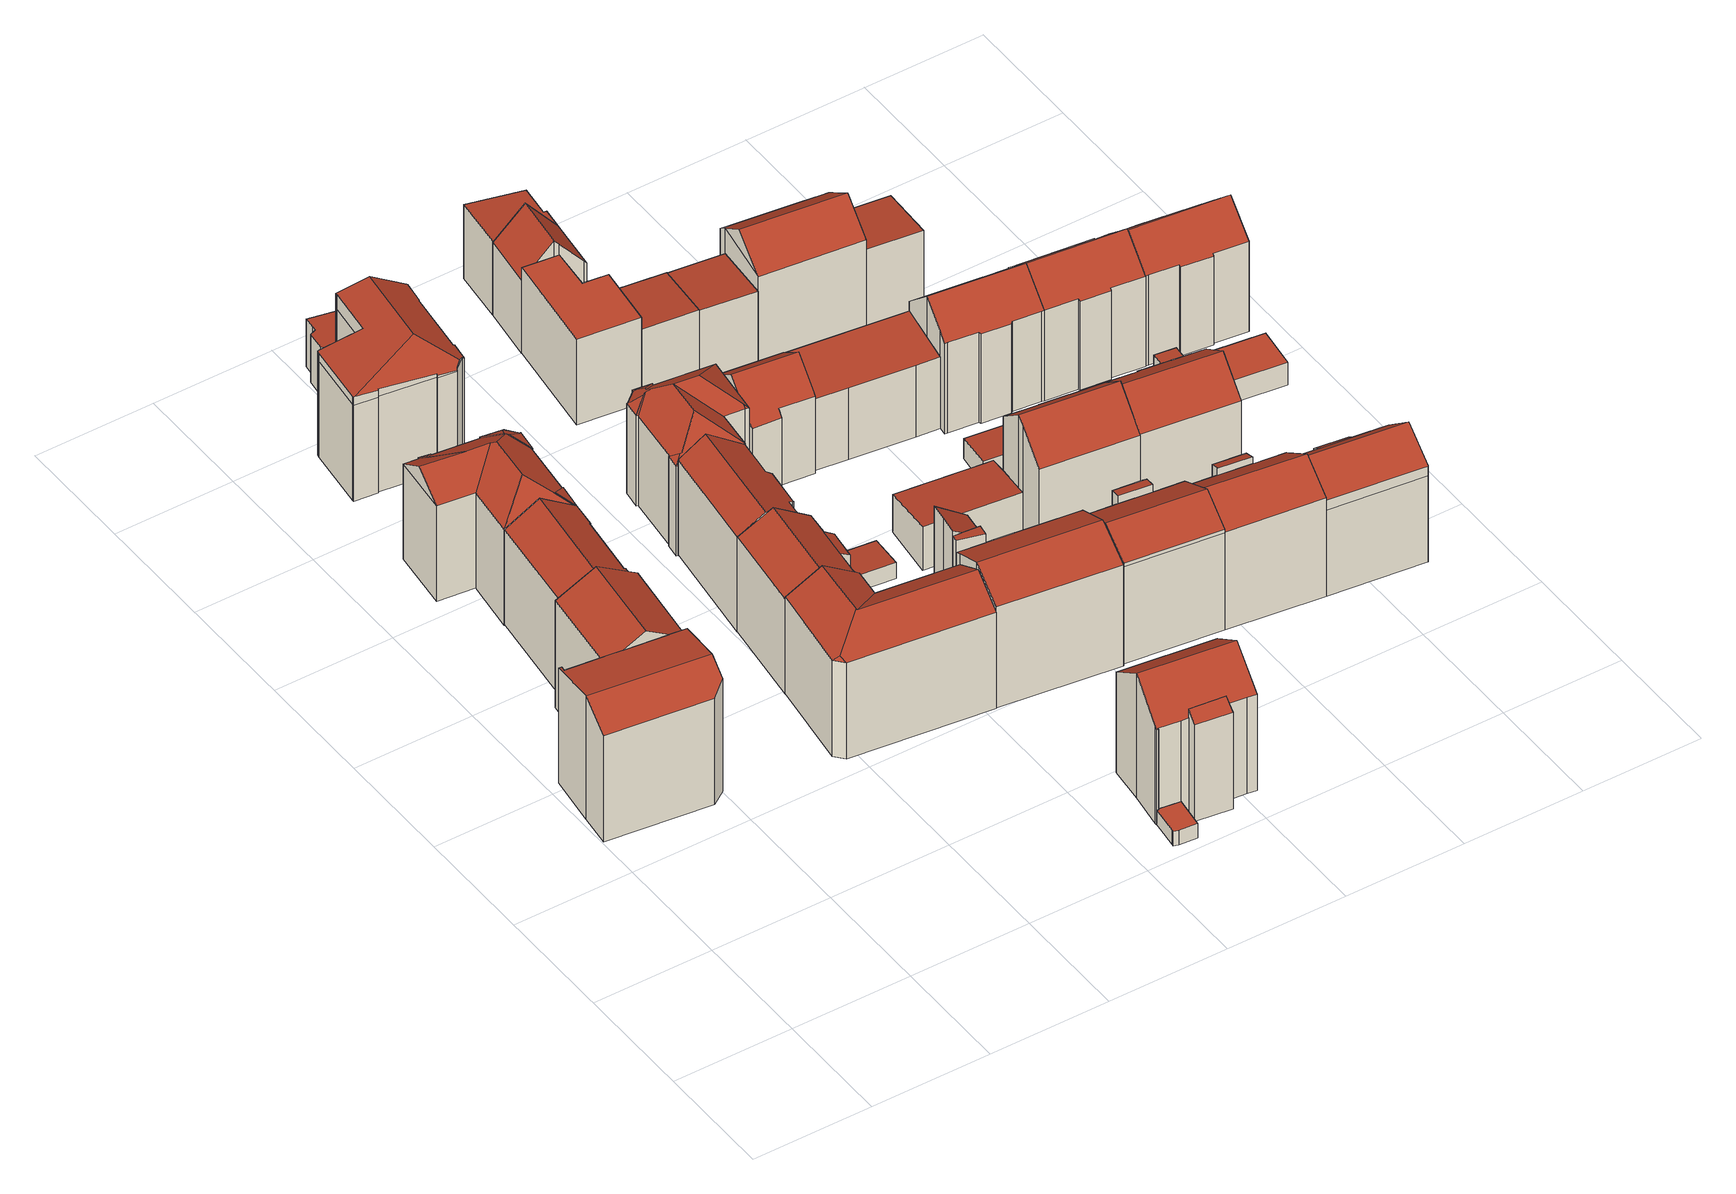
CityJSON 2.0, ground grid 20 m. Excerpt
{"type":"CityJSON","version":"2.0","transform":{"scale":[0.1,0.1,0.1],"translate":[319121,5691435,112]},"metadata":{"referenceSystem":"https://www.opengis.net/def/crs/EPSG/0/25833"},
"CityObjects":{
"building1":{"type":"Building","attributes":{"Gemeindeschluessel":14713000,"Geometrietyp2DReferenz":"3000","function":"31001_9998","roofType":"9999"},"children":["building1-1","building1-2"]},
"building1-1":{"type":"BuildingPart","attributes":{"Dachtyp_tdc":"tdcFreeFormRoof","Dachneigung":30.37,"QualitaetDacherkennung":43,"Geometrietyp2DReferenz":"3000","roofType":"5000","measuredHeight":23.69},"parents":["building1"],"geometry":[{"type":"MultiSurface","lod":"2","boundaries":[[[0,1,2,3]],[[1,4,5,2]],[[4,6,7,5]],[[8,9,10,6,4]],[[8,4,1]],[[9,8,1,0,11]],[[3,2,5,7]],[[3,7,6,0]],[[9,11,10]],[[10,11,0,6]]],"semantics":{"surfaces":[{"type":"WallSurface"},{"type":"RoofSurface"},{"type":"GroundSurface"},{"type":"ClosureSurface"}],"values":[0,0,0,1,0,1,2,3,0,3]}}]},
"building1-2":{"type":"BuildingPart","attributes":{"Dachtyp_tdc":"tdcFreeFormRoof","Dachneigung":10.03,"QualitaetDacherkennung":32,"Geometrietyp2DReferenz":"3000","roofType":"5000","measuredHeight":22.98},"parents":["building1"],"geometry":[{"type":"MultiSurface","lod":"2","boundaries":[[[12,13,0,3,14]],[[15,16,17,7,6]],[[16,18,19,17]],[[18,20,21,19]],[[20,22,23,21]],[[22,24,25,23]],[[24,26,27,25]],[[26,28,29,27]],[[28,12,14,29]],[[24,22,20,18,16]],[[16,15,10,11,13,12,28,26,24]],[[14,3,7,17,19,21,23,25,27,29]],[[15,6,10]],[[11,0,13]],[[6,7,3,0]],[[6,0,11,10]]],"semantics":{"surfaces":[{"type":"WallSurface"},{"type":"RoofSurface"},{"type":"GroundSurface"},{"type":"ClosureSurface"}],"values":[0,0,0,0,0,0,0,0,0,1,1,2,0,0,3,3]}}]},
"building2":{"type":"Building","attributes":{"Dachtyp_tdc":"tdcGableRoof","Gemeindeschluessel":14713000,"Dachneigung":33.26,"QualitaetDacherkennung":78,"Geometrietyp2DReferenz":"3000","function":"31001_9998","roofType":"3100","measuredHeight":21.27},"geometry":[{"type":"MultiSurface","lod":"2","boundaries":[[[30,31,32,33]],[[31,34,35,32]],[[34,36,37,35]],[[36,38,39,37]],[[38,40,41,39]],[[40,42,43,41]],[[42,44,45,43]],[[44,46,47,45]],[[46,48,49,47]],[[48,50,51,49]],[[50,52,53,51]],[[52,30,33,53]],[[48,46,44,42,40,38,36,34,31,30]],[[30,52,50,48]],[[33,32,35,37,39,41,43,45,47,49,51,53]]],"semantics":{"surfaces":[{"type":"WallSurface"},{"type":"RoofSurface"},{"type":"GroundSurface"}],"values":[0,0,0,0,0,0,0,0,0,0,0,0,1,1,2]}}]},
"building3":{"type":"Building","attributes":{"Dachtyp_tdc":"tdcFreeFormRoof","Gemeindeschluessel":14713000,"Dachneigung":33.63,"QualitaetDacherkennung":45,"Geometrietyp2DReferenz":"3000","function":"31001_9998","roofType":"5000","measuredHeight":21.46},"geometry":[{"type":"MultiSurface","lod":"2","boundaries":[[[54,55,56]],[[57,58,59,60,61,62,63,64,65,66,67,68,69,70,71,72,73,74,75,76]],[[55,77,58,57]],[[77,78,59,58]],[[78,79,60,59]],[[79,80,61,60]],[[80,81,62,61]],[[81,82,63,62]],[[82,83,64,63]],[[83,84,65,64]],[[84,85,66,65]],[[85,86,67,66]],[[86,87,68,67]],[[87,88,69,68]],[[88,89,70,69]],[[89,90,71,70]],[[90,34,72,71]],[[34,91,73,72]],[[91,92,74,73]],[[92,93,75,74]],[[93,56,76,75]],[[56,55,57,76]],[[94,95,96,54,56,93]],[[97,98,94,93,92]],[[99,91,34]],[[100,91,99]],[[91,100,97,92]],[[99,34,90]],[[100,99,90,89]],[[101,102,98,97,100,89,88]],[[103,101,88,87]],[[104,103,87,86]],[[104,86,85]],[[105,106,107,102,101,103,104,85,84]],[[105,84,83]],[[106,105,83,82]],[[107,106,82,81]],[[108,95,94,98,102,107,81,80]],[[109,108,80,79]],[[109,79,78]],[[96,95,108,109,78,77]],[[54,96,77,55]]],"semantics":{"surfaces":[{"type":"WallSurface"},{"type":"GroundSurface"},{"type":"RoofSurface"}],"values":[0,1,0,0,0,0,0,0,0,0,0,0,0,0,0,0,0,0,0,0,0,0,2,2,2,2,2,2,2,2,2,2,2,2,2,2,2,2,2,2,2,2]}}]},
"building4":{"type":"Building","attributes":{"Dachtyp_tdc":"tdcFreeFormRoof","Gemeindeschluessel":14713000,"Dachneigung":10.53,"QualitaetDacherkennung":34,"Geometrietyp2DReferenz":"3000","function":"31001_9998","roofType":"5000","measuredHeight":21.67},"geometry":[{"type":"MultiSurface","lod":"2","boundaries":[[[110,111,112,113]],[[111,114,115,112]],[[114,116,117,115]],[[116,118,119,117]],[[118,120,121,119]],[[120,122,123,121]],[[122,124,125,123]],[[124,126,127,125]],[[126,128,129,127]],[[128,130,131,129]],[[130,132,133,131]],[[132,134,135,133]],[[134,136,137,135]],[[136,138,139,137]],[[138,140,141,139]],[[140,142,143,141]],[[142,144,145,143]],[[144,146,147,145]],[[146,148,149,147]],[[148,150,151,149]],[[150,152,153,151]],[[152,110,113,153]],[[154,155,156,157,158,159,160,161,162]],[[146,163,164,160,159,165,111,110,166,167,148]],[[168,169,170,171,172,173,174,175,161,160,164]],[[128,175,174,130]],[[126,162,161,175,128]],[[130,174,173,132]],[[132,173,172,134]],[[134,172,171,136]],[[136,171,170,138]],[[138,170,169,140]],[[140,169,168,142]],[[142,168,164,163,144]],[[148,167,150]],[[150,167,166,152]],[[152,166,110]],[[111,165,114]],[[114,165,159,158,116]],[[144,163,146]],[[116,158,157,118]],[[118,157,156,120]],[[120,156,155,122]],[[122,155,154,124]],[[124,154,162,126]],[[113,112,115,117,119,121,123,125,127,129,131,133,135,137,139,141,143,145,147,149,151,153]]],"semantics":{"surfaces":[{"type":"WallSurface"},{"type":"RoofSurface"},{"type":"GroundSurface"}],"values":[0,0,0,0,0,0,0,0,0,0,0,0,0,0,0,0,0,0,0,0,0,0,1,1,1,0,0,0,0,0,0,0,0,0,0,0,0,0,0,0,0,0,0,0,0,2]}}]},
"building5":{"type":"Building","attributes":{"Dachtyp_tdc":"tdcFreeFormRoof","Gemeindeschluessel":14713000,"Dachneigung":32.71,"QualitaetDacherkennung":45,"Geometrietyp2DReferenz":"3000","function":"31001_9998","roofType":"5000","measuredHeight":21.62},"geometry":[{"type":"MultiSurface","lod":"2","boundaries":[[[176,177,178,179]],[[177,180,181,178]],[[180,182,183,181]],[[182,184,185,183]],[[184,186,187,185]],[[186,188,189,187]],[[188,176,179,189]],[[190,191,192,193,188,186]],[[190,186,184]],[[191,190,184,182]],[[194,192,191,182,180]],[[194,180,177]],[[193,192,194,177,176]],[[193,176,188]],[[179,178,181,183,185,187,189]]],"semantics":{"surfaces":[{"type":"WallSurface"},{"type":"RoofSurface"},{"type":"GroundSurface"}],"values":[0,0,0,0,0,0,0,1,0,1,1,0,1,1,2]}}]},
"building6":{"type":"Building","attributes":{"Gemeindeschluessel":14713000,"Geometrietyp2DReferenz":"3000","function":"31001_9998","roofType":"9999"},"children":["building6-1","building6-2"]},
"building6-1":{"type":"BuildingPart","attributes":{"Dachtyp_tdc":"tdcGableRoof","Dachneigung":33.44,"QualitaetDacherkennung":86,"Geometrietyp2DReferenz":"3000","roofType":"3100","measuredHeight":20.93},"parents":["building6"],"geometry":[{"type":"MultiSurface","lod":"2","boundaries":[[[195,196,197,198]],[[196,199,200,197]],[[199,201,202,200]],[[201,203,204,202]],[[203,205,206,204]],[[205,207,208,206]],[[207,209,210,208]],[[209,211,212,210]],[[211,213,214,212]],[[207,205,203,201]],[[201,199,196,195,215,213,211,209,207]],[[214,216,198,197,200,202,204,206,208,210,212]],[[216,214,213,215]],[[195,198,216,215]]],"semantics":{"surfaces":[{"type":"WallSurface"},{"type":"RoofSurface"},{"type":"GroundSurface"},{"type":"ClosureSurface"}],"values":[0,0,0,0,0,0,0,0,0,1,1,2,3,3]}}]},
"building6-2":{"type":"BuildingPart","attributes":{"Dachtyp_tdc":"tdcPolyFlatRoof","Dachneigung":31.3,"QualitaetDacherkennung":85,"Geometrietyp2DReferenz":"3000","roofType":"2100","measuredHeight":17.06},"parents":["building6"],"geometry":[{"type":"MultiSurface","lod":"2","boundaries":[[[217,195,198,218]],[[219,220,214,213]],[[219,217,218,220]],[[219,213,215,195,217]],[[218,198,216,214,220]],[[215,216,198,195]],[[213,214,216,215]]],"semantics":{"surfaces":[{"type":"WallSurface"},{"type":"RoofSurface"},{"type":"GroundSurface"},{"type":"ClosureSurface"}],"values":[0,0,0,1,2,3,3]}}]},
"building7":{"type":"Building","attributes":{"Dachtyp_tdc":"tdcPolyFlatRoof","Gemeindeschluessel":14713000,"Dachneigung":0,"QualitaetDacherkennung":64,"Geometrietyp2DReferenz":"3000","function":"31001_9998","roofType":"1000","measuredHeight":2.62},"geometry":[{"type":"MultiSurface","lod":"2","boundaries":[[[221,222,223,224]],[[222,225,226,223]],[[225,227,228,226]],[[227,229,230,228]],[[229,231,232,230]],[[231,233,234,232]],[[233,235,236,234]],[[235,221,224,236]],[[235,233,231,229,227,225,222,221]],[[224,223,226,228,230,232,234,236]]],"semantics":{"surfaces":[{"type":"WallSurface"},{"type":"RoofSurface"},{"type":"GroundSurface"}],"values":[0,0,0,0,0,0,0,0,1,2]}}]},
"building8":{"type":"Building","attributes":{"name":"Tante Hedwig","Dachtyp_tdc":"tdcPolyFlatRoof","Gemeindeschluessel":14713000,"Dachneigung":5.75,"QualitaetDacherkennung":55,"Geometrietyp2DReferenz":"3000","function":"31001_2090","roofType":"2100","measuredHeight":8.9},"geometry":[{"type":"MultiSurface","lod":"2","boundaries":[[[237,238,239,240]],[[238,241,242,239]],[[241,243,244,242]],[[243,245,246,244]],[[245,247,248,246]],[[247,249,250,248]],[[249,251,252,250]],[[251,253,254,252]],[[253,237,240,254]],[[253,251,249,247,245,243,241,238,237]],[[240,239,242,244,246,248,250,252,254]]],"semantics":{"surfaces":[{"type":"WallSurface"},{"type":"RoofSurface"},{"type":"GroundSurface"}],"values":[0,0,0,0,0,0,0,0,0,1,2]}}]},
"building9":{"type":"Building","attributes":{"Dachtyp_tdc":"tdcFreeFormRoof","Gemeindeschluessel":14713000,"Dachneigung":35.38,"QualitaetDacherkennung":85,"Geometrietyp2DReferenz":"3000","function":"31001_9998","roofType":"5000","measuredHeight":20.7},"geometry":[{"type":"MultiSurface","lod":"2","boundaries":[[[255,256,257,258]],[[256,259,260,257]],[[259,261,262,260]],[[261,263,264,262]],[[263,265,266,264]],[[265,267,268,266]],[[267,269,270,268]],[[269,271,272,270]],[[271,273,274,272]],[[273,275,276,274]],[[275,277,278,276]],[[277,255,258,278]],[[269,267,265,263,261,259,256,255,277,275,279,280]],[[280,279,273,271]],[[271,269,280]],[[275,273,279]],[[258,257,260,262,264,266,268,270,272,274,276,278]]],"semantics":{"surfaces":[{"type":"WallSurface"},{"type":"RoofSurface"},{"type":"GroundSurface"}],"values":[0,0,0,0,0,0,0,0,0,0,0,0,1,1,0,0,2]}}]},
"building10":{"type":"Building","attributes":{"Gemeindeschluessel":14713000,"Geometrietyp2DReferenz":"3000","function":"31001_9998","roofType":"9999"},"children":["building10-1","building10-2"]},
"building10-1":{"type":"BuildingPart","attributes":{"Dachtyp_tdc":"tdcGableRoof","Dachneigung":40.52,"QualitaetDacherkennung":76,"Geometrietyp2DReferenz":"3000","roofType":"3100","measuredHeight":23.18},"parents":["building10"],"geometry":[{"type":"MultiSurface","lod":"2","boundaries":[[[281,282,283,284]],[[282,285,286,283]],[[285,287,288,286]],[[287,289,290,288]],[[289,291,292,290]],[[291,293,294,292]],[[293,295,296,294]],[[295,297,298,296]],[[297,299,300,298]],[[299,301,302,300]],[[301,303,304,302]],[[303,305,306,304]],[[299,297,295,293]],[[293,291,289,287,285,282,281,307,305,303,301,299]],[[306,284,283,286,288,290,292,294,296,298,300,302,304]],[[307,284,306,305]],[[281,284,307]]],"semantics":{"surfaces":[{"type":"WallSurface"},{"type":"RoofSurface"},{"type":"GroundSurface"},{"type":"ClosureSurface"}],"values":[0,0,0,0,0,0,0,0,0,0,0,0,1,1,2,3,3]}}]},
"building10-2":{"type":"BuildingPart","attributes":{"Dachtyp_tdc":"tdcPolyFlatRoof","Dachneigung":36.7,"QualitaetDacherkennung":29,"Geometrietyp2DReferenz":"3000","roofType":"2100","measuredHeight":19.47},"parents":["building10"],"geometry":[{"type":"MultiSurface","lod":"2","boundaries":[[[308,309,310,306]],[[309,311,312,310]],[[311,313,314,312]],[[313,315,281,284,314]],[[316,308,306,305]],[[316,317,315,313,311,309,308]],[[310,312,314,284,306]],[[307,281,315,317]],[[307,284,281]],[[305,307,317,316]],[[305,306,284,307]]],"semantics":{"surfaces":[{"type":"WallSurface"},{"type":"RoofSurface"},{"type":"GroundSurface"},{"type":"ClosureSurface"}],"values":[0,0,0,0,0,1,2,0,3,0,3]}}]},
"building11":{"type":"Building","attributes":{"Dachtyp_tdc":"tdcFreeFormRoof","Gemeindeschluessel":14713000,"Dachneigung":37.86,"QualitaetDacherkennung":16,"Geometrietyp2DReferenz":"3000","function":"31001_9998","roofType":"5000","measuredHeight":20.82},"geometry":[{"type":"MultiSurface","lod":"2","boundaries":[[[318,319,320,321]],[[319,322,323,320]],[[322,324,325,323]],[[324,326,327,325]],[[326,328,329,327]],[[328,330,331,329]],[[330,332,333,331]],[[332,334,335,333]],[[334,336,337,335]],[[336,338,339,337]],[[338,340,341,339]],[[340,342,343,341]],[[342,344,345,343]],[[344,346,347,345]],[[346,348,349,347]],[[348,350,351,349]],[[350,318,321,351]],[[352,353,354,350,348]],[[352,348,346]],[[353,352,346,344]],[[355,356,357,354,353,344,342]],[[358,355,342,340]],[[359,358,340,338]],[[359,338,336]],[[360,361,362,356,355,358,359,336,334]],[[360,334,332]],[[361,360,332,330]],[[362,361,330,328]],[[363,364,357,356,362,328,326]],[[365,363,326,324]],[[366,365,324,322]],[[366,322,319]],[[364,363,365,366,319,318]],[[354,357,364,318,350]],[[321,320,323,325,327,329,331,333,335,337,339,341,343,345,347,349,351]]],"semantics":{"surfaces":[{"type":"WallSurface"},{"type":"RoofSurface"},{"type":"GroundSurface"}],"values":[0,0,0,0,0,0,0,0,0,0,0,0,0,0,0,0,0,1,1,1,1,1,1,1,1,1,1,1,1,1,1,1,1,1,2]}}]},
"building12":{"type":"Building","attributes":{"Gemeindeschluessel":14713000,"Dachtyp_tdc":"tdcPolyFlatRoof","Dachneigung":5.83,"QualitaetDacherkennung":79,"Geometrietyp2DReferenz":"3000","function":"31001_9998","roofType":"2100","measuredHeight":2.98},"geometry":[{"type":"MultiSurface","lod":"2","boundaries":[[[367,368,369,370]],[[368,371,372,369]],[[371,373,374,372]],[[373,367,370,374]],[[373,371,368,367]],[[370,369,372,374]]],"semantics":{"surfaces":[{"type":"WallSurface"},{"type":"RoofSurface"},{"type":"GroundSurface"}],"values":[0,0,0,0,1,2]}}]},
"building13":{"type":"Building","attributes":{"Dachtyp_tdc":"tdcPolyFlatRoof","Gemeindeschluessel":14713000,"Dachneigung":0,"QualitaetDacherkennung":73,"Geometrietyp2DReferenz":"3000","function":"31001_9998","roofType":"1000","measuredHeight":2.77},"geometry":[{"type":"MultiSurface","lod":"2","boundaries":[[[375,376,377,378]],[[376,379,380,377]],[[379,381,382,380]],[[381,383,384,382]],[[383,375,378,384]],[[383,381,379,376,375]],[[378,377,380,382,384]]],"semantics":{"surfaces":[{"type":"WallSurface"},{"type":"RoofSurface"},{"type":"GroundSurface"}],"values":[0,0,0,0,0,1,2]}}]},
"building14":{"type":"Building","attributes":{"Gemeindeschluessel":14713000,"Geometrietyp2DReferenz":"3000","function":"31001_9998","roofType":"9999"},"children":["building14-1","building14-2","building14-3"]},
"building14-1":{"type":"BuildingPart","attributes":{"Dachtyp_tdc":"tdcPolyFlatRoof","Dachneigung":7.37,"QualitaetDacherkennung":53,"Geometrietyp2DReferenz":"3000","roofType":"2100","measuredHeight":21.36},"parents":["building14"],"geometry":[{"type":"MultiSurface","lod":"2","boundaries":[[[385,386,387,388,389,390]],[[391,392,393,394,395]],[[392,391,386,385,396]],[[389,388,394,393]],[[395,387,386,391]],[[395,394,388,387]],[[385,390,396]],[[390,389,393,392,396]]],"semantics":{"surfaces":[{"type":"WallSurface"},{"type":"RoofSurface"},{"type":"GroundSurface"},{"type":"ClosureSurface"}],"values":[0,0,1,2,0,3,0,3]}}]},
"building14-2":{"type":"BuildingPart","attributes":{"Dachtyp_tdc":"tdcGableRoof","Dachneigung":29.39,"QualitaetDacherkennung":58,"Geometrietyp2DReferenz":"3000","roofType":"3100","measuredHeight":22.24},"parents":["building14"],"geometry":[{"type":"MultiSurface","lod":"2","boundaries":[[[387,397,398,388]],[[397,399,400,398]],[[399,401,402,400]],[[401,403,404,402]],[[403,405,406,404]],[[405,407,408,406]],[[407,409,410,408]],[[409,411,412,410]],[[411,413,414,412]],[[413,395,394,414]],[[411,409,407,405]],[[405,403,401,399,397,387,395,413,411]],[[388,398,400,402,404,406,408,410,412,414,394]],[[388,394,395,387]]],"semantics":{"surfaces":[{"type":"WallSurface"},{"type":"RoofSurface"},{"type":"GroundSurface"},{"type":"ClosureSurface"}],"values":[0,0,0,0,0,0,0,0,0,0,1,1,2,3]}}]},
"building14-3":{"type":"BuildingPart","attributes":{"Dachtyp_tdc":"tdcPolyFlatRoof","Dachneigung":35.36,"QualitaetDacherkennung":57,"Geometrietyp2DReferenz":"3000","roofType":"2100","measuredHeight":22.34},"parents":["building14"],"geometry":[{"type":"MultiSurface","lod":"2","boundaries":[[[415,416,417,393,392]],[[416,418,378,417]],[[418,419,384,378]],[[419,420,421,384]],[[420,390,389,421]],[[420,419,418,416,415,396,390]],[[389,393,417,378,384,421]],[[392,396,415]],[[393,389,390,396,392]]],"semantics":{"surfaces":[{"type":"WallSurface"},{"type":"RoofSurface"},{"type":"GroundSurface"},{"type":"ClosureSurface"}],"values":[0,0,0,0,0,1,2,0,3]}}]},
"building15":{"type":"Building","attributes":{"Dachtyp_tdc":"tdcPolyFlatRoof","Gemeindeschluessel":14713000,"Dachneigung":0,"QualitaetDacherkennung":64,"Geometrietyp2DReferenz":"3000","function":"31001_9998","roofType":"1000","measuredHeight":15.86},"geometry":[{"type":"MultiSurface","lod":"2","boundaries":[[[422,423,424,425]],[[423,426,427,424]],[[426,428,429,427]],[[428,430,431,429]],[[430,432,433,431]],[[432,422,425,433]],[[432,430,428,426,423,422]],[[425,424,427,429,431,433]]],"semantics":{"surfaces":[{"type":"WallSurface"},{"type":"RoofSurface"},{"type":"GroundSurface"}],"values":[0,0,0,0,0,0,1,2]}}]},
"building16":{"type":"Building","attributes":{"Dachtyp_tdc":"tdcFreeFormRoof","Gemeindeschluessel":14713000,"Dachneigung":38.31,"QualitaetDacherkennung":63,"Geometrietyp2DReferenz":"3000","function":"31001_9998","roofType":"5000","measuredHeight":18.47},"geometry":[{"type":"MultiSurface","lod":"2","boundaries":[[[434,435,347,436]],[[435,437,345,347]],[[437,438,439,345]],[[438,440,441,439]],[[440,442,443,441]],[[442,444,445,443]],[[444,446,447,445]],[[446,434,436,447]],[[448,438,437,449]],[[442,440,448,449,435,434,446,444]],[[437,435,449]],[[440,438,448]],[[436,347,345,439,441,443,445,447]]],"semantics":{"surfaces":[{"type":"WallSurface"},{"type":"RoofSurface"},{"type":"GroundSurface"}],"values":[0,0,0,0,0,0,0,0,1,1,0,0,2]}}]},
"building17":{"type":"Building","attributes":{"Dachtyp_tdc":"tdcGableRoof","Gemeindeschluessel":14713000,"Dachneigung":50.41,"QualitaetDacherkennung":64,"Geometrietyp2DReferenz":"3000","function":"31001_9998","roofType":"3100","measuredHeight":18.86},"geometry":[{"type":"MultiSurface","lod":"2","boundaries":[[[450,451,452,453]],[[451,454,455,452]],[[454,456,457,455]],[[456,458,459,457]],[[458,460,461,459]],[[460,462,463,461]],[[462,464,465,463]],[[464,466,467,465]],[[466,450,453,467]],[[462,460,458,456]],[[456,454,451,450,466,464,462]],[[453,452,455,457,459,461,463,465,467]]],"semantics":{"surfaces":[{"type":"WallSurface"},{"type":"RoofSurface"},{"type":"GroundSurface"}],"values":[0,0,0,0,0,0,0,0,0,1,1,2]}}]},
"building18":{"type":"Building","attributes":{"Dachtyp_tdc":"tdcPolyFlatRoof","Gemeindeschluessel":14713000,"Dachneigung":0,"QualitaetDacherkennung":97,"Geometrietyp2DReferenz":"3000","function":"31001_9998","roofType":"1000","measuredHeight":3.4},"geometry":[{"type":"MultiSurface","lod":"2","boundaries":[[[468,469,470,471]],[[469,472,473,470]],[[472,474,475,473]],[[474,476,477,475]],[[476,478,479,477]],[[478,480,481,479]],[[480,468,471,481]],[[480,478,476,474,472,469,468]],[[471,470,473,475,477,479,481]]],"semantics":{"surfaces":[{"type":"WallSurface"},{"type":"RoofSurface"},{"type":"GroundSurface"}],"values":[0,0,0,0,0,0,0,1,2]}}]},
"building19":{"type":"Building","attributes":{"Dachtyp_tdc":"tdcPolyFlatRoof","Gemeindeschluessel":14713000,"Dachneigung":5.18,"QualitaetDacherkennung":66,"Geometrietyp2DReferenz":"3000","function":"31001_9998","roofType":"2100","measuredHeight":13.52},"geometry":[{"type":"MultiSurface","lod":"2","boundaries":[[[482,483,484,485]],[[483,486,487,484]],[[486,488,489,487]],[[488,482,485,489]],[[488,486,483,482]],[[485,484,487,489]]],"semantics":{"surfaces":[{"type":"WallSurface"},{"type":"RoofSurface"},{"type":"GroundSurface"}],"values":[0,0,0,0,1,2]}}]},
"building20":{"type":"Building","attributes":{"Dachtyp_tdc":"tdcPolyFlatRoof","Gemeindeschluessel":14713000,"Dachneigung":6.83,"QualitaetDacherkennung":66,"Geometrietyp2DReferenz":"3000","function":"31001_9998","roofType":"2100","measuredHeight":8.14},"geometry":[{"type":"MultiSurface","lod":"2","boundaries":[[[490,491,492,493]],[[491,494,495,492]],[[494,496,497,495]],[[496,498,499,497]],[[498,490,493,499]],[[498,496,494,491,490]],[[493,492,495,497,499]]],"semantics":{"surfaces":[{"type":"WallSurface"},{"type":"RoofSurface"},{"type":"GroundSurface"}],"values":[0,0,0,0,0,1,2]}}]},
"building21":{"type":"Building","attributes":{"Dachtyp_tdc":"tdcPolyFlatRoof","Gemeindeschluessel":14713000,"Dachneigung":6.25,"QualitaetDacherkennung":74,"Geometrietyp2DReferenz":"3000","function":"31001_9998","roofType":"2100","measuredHeight":13.81},"geometry":[{"type":"MultiSurface","lod":"2","boundaries":[[[500,501,502,461]],[[501,503,504,502]],[[503,505,506,504]],[[505,507,508,506]],[[507,464,465,508]],[[464,500,461,465]],[[464,507,505,503,501,500]],[[461,502,504,506,508,465]]],"semantics":{"surfaces":[{"type":"WallSurface"},{"type":"RoofSurface"},{"type":"GroundSurface"}],"values":[0,0,0,0,0,0,1,2]}}]},
"building22":{"type":"Building","attributes":{"Gemeindeschluessel":14713000,"Geometrietyp2DReferenz":"3000","function":"31001_9998","roofType":"9999"},"children":["building22-1","building22-2"]},
"building22-1":{"type":"BuildingPart","attributes":{"Dachtyp_tdc":"tdcPolyFlatRoof","Dachneigung":12.47,"QualitaetDacherkennung":69,"Geometrietyp2DReferenz":"3000","roofType":"2100","measuredHeight":19.52},"parents":["building22"],"geometry":[{"type":"MultiSurface","lod":"2","boundaries":[[[509,510,511,512]],[[510,513,514,511]],[[513,515,516,517,514]],[[518,509,512,519,520]],[[518,515,513,510,509]],[[512,511,514,517,519]],[[520,516,515,518]],[[520,519,517,516]]],"semantics":{"surfaces":[{"type":"WallSurface"},{"type":"RoofSurface"},{"type":"GroundSurface"},{"type":"ClosureSurface"}],"values":[0,0,0,0,1,2,0,3]}}]},
"building22-2":{"type":"BuildingPart","attributes":{"Dachtyp_tdc":"tdcGableRoof","Dachneigung":29.75,"QualitaetDacherkennung":64,"Geometrietyp2DReferenz":"3000","roofType":"3100","measuredHeight":22.13},"parents":["building22"],"geometry":[{"type":"MultiSurface","lod":"2","boundaries":[[[521,522,523,524]],[[522,520,519,523]],[[516,525,526,517]],[[525,527,528,526]],[[527,521,524,528]],[[529,530,531,532]],[[520,522,531,530,525,516]],[[521,532,531,522]],[[527,529,532,521]],[[525,530,529,527]],[[524,523,519,517,526,528]],[[516,517,519,520]]],"semantics":{"surfaces":[{"type":"WallSurface"},{"type":"RoofSurface"},{"type":"GroundSurface"},{"type":"ClosureSurface"}],"values":[0,0,0,0,0,1,1,0,0,0,2,3]}}]},
"building23":{"type":"Building","attributes":{"Dachtyp_tdc":"tdcPolyFlatRoof","Gemeindeschluessel":14713000,"Dachneigung":5.75,"QualitaetDacherkennung":65,"Geometrietyp2DReferenz":"3000","function":"31001_9998","roofType":"2100","measuredHeight":13.44},"geometry":[{"type":"MultiSurface","lod":"2","boundaries":[[[533,534,535,536]],[[534,537,538,535]],[[537,539,540,538]],[[539,533,536,540]],[[539,537,534,533]],[[536,535,538,540]]],"semantics":{"surfaces":[{"type":"WallSurface"},{"type":"RoofSurface"},{"type":"GroundSurface"}],"values":[0,0,0,0,1,2]}}]},
"building24":{"type":"Building","attributes":{"Dachtyp_tdc":"tdcPolyFlatRoof","Gemeindeschluessel":14713000,"Dachneigung":6.7,"QualitaetDacherkennung":77,"Geometrietyp2DReferenz":"3000","function":"31001_9998","roofType":"2100","measuredHeight":14.4},"geometry":[{"type":"MultiSurface","lod":"2","boundaries":[[[541,542,543,544]],[[542,545,546,543]],[[545,547,548,546]],[[547,549,550,548]],[[549,551,552,550]],[[551,541,544,552]],[[551,549,547,545,542,541]],[[544,543,546,548,550,552]]],"semantics":{"surfaces":[{"type":"WallSurface"},{"type":"RoofSurface"},{"type":"GroundSurface"}],"values":[0,0,0,0,0,0,1,2]}}]},
"building25":{"type":"Building","attributes":{"Dachtyp_tdc":"tdcPolyFlatRoof","Gemeindeschluessel":14713000,"Dachneigung":3.24,"QualitaetDacherkennung":69,"Geometrietyp2DReferenz":"3000","function":"31001_9998","roofType":"2100","measuredHeight":4.32},"geometry":[{"type":"MultiSurface","lod":"2","boundaries":[[[553,554,517,526]],[[554,555,514,517]],[[555,556,511,514]],[[556,557,558,511]],[[557,559,560,558]],[[559,561,562,560]],[[561,563,564,562]],[[563,565,566,564]],[[565,567,568,566]],[[567,569,570,568]],[[569,553,526,570]],[[569,567,565,563,561,559,557,556,555,554,553]],[[526,517,514,511,558,560,562,564,566,568,570]]],"semantics":{"surfaces":[{"type":"WallSurface"},{"type":"RoofSurface"},{"type":"GroundSurface"}],"values":[0,0,0,0,0,0,0,0,0,0,0,1,2]}}]},
"building26":{"type":"Building","attributes":{"Dachtyp_tdc":"tdcGableRoof","Gemeindeschluessel":14713000,"Dachneigung":41.47,"QualitaetDacherkennung":72,"Geometrietyp2DReferenz":"3000","function":"31001_9998","roofType":"3100","measuredHeight":21.5},"geometry":[{"type":"MultiSurface","lod":"2","boundaries":[[[571,572,573,574]],[[572,575,576,573]],[[575,577,578,576]],[[577,579,580,578]],[[579,581,582,580]],[[581,583,584,582]],[[583,585,586,584]],[[585,587,588,586]],[[587,589,590,588]],[[589,591,592,590]],[[591,571,574,592]],[[587,585,583,581,579,577,575,572]],[[572,571,591,589,587]],[[574,573,576,578,580,582,584,586,588,590,592]]],"semantics":{"surfaces":[{"type":"WallSurface"},{"type":"RoofSurface"},{"type":"GroundSurface"}],"values":[0,0,0,0,0,0,0,0,0,0,0,1,1,2]}}]},
"building27":{"type":"Building","attributes":{"Gemeindeschluessel":14713000,"Geometrietyp2DReferenz":"3000","function":"31001_9998","roofType":"9999"},"children":["building27-1","building27-2"]},
"building27-1":{"type":"BuildingPart","attributes":{"Dachtyp_tdc":"tdcGableRoof","Dachneigung":36.48,"QualitaetDacherkennung":73,"Geometrietyp2DReferenz":"3000","roofType":"3100","measuredHeight":21.92},"parents":["building27"],"geometry":[{"type":"MultiSurface","lod":"2","boundaries":[[[593,594,595,596]],[[594,597,598,595]],[[597,599,600,598]],[[599,601,528,600]],[[601,602,603,528]],[[602,604,526,603]],[[604,605,606,526]],[[602,601,599,597]],[[597,594,593,607,608,605,604,602]],[[609,596,595,598,600,528,603,526,606]],[[596,609,608,607]],[[593,596,607]],[[609,606,605,608]]],"semantics":{"surfaces":[{"type":"WallSurface"},{"type":"RoofSurface"},{"type":"GroundSurface"},{"type":"ClosureSurface"}],"values":[0,0,0,0,0,0,0,1,1,2,3,3,3]}}]},
"building27-2":{"type":"BuildingPart","attributes":{"Dachtyp_tdc":"tdcPolyFlatRoof","Dachneigung":23.76,"QualitaetDacherkennung":41,"Geometrietyp2DReferenz":"3000","roofType":"2100","measuredHeight":18.51},"parents":["building27"],"geometry":[{"type":"MultiSurface","lod":"2","boundaries":[[[610,611,593,596,612]],[[613,614,615,606,605]],[[614,610,612,615]],[[614,613,616,611,610]],[[612,596,609,606,615]],[[607,593,611]],[[607,596,593]],[[616,608,607,611]],[[608,609,596,607]],[[613,605,608,616]],[[605,606,609,608]]],"semantics":{"surfaces":[{"type":"WallSurface"},{"type":"RoofSurface"},{"type":"GroundSurface"},{"type":"ClosureSurface"}],"values":[0,0,0,1,2,0,3,0,3,0,3]}}]},
"building28":{"type":"Building","attributes":{"Dachtyp_tdc":"tdcPolyFlatRoof","Gemeindeschluessel":14713000,"Dachneigung":4.42,"QualitaetDacherkennung":73,"Geometrietyp2DReferenz":"3000","function":"31001_9998","roofType":"2100","measuredHeight":4.21},"geometry":[{"type":"MultiSurface","lod":"2","boundaries":[[[617,618,619,620]],[[618,621,622,619]],[[621,623,624,622]],[[623,625,626,624]],[[625,617,620,626]],[[625,623,621,618,617]],[[620,619,622,624,626]]],"semantics":{"surfaces":[{"type":"WallSurface"},{"type":"RoofSurface"},{"type":"GroundSurface"}],"values":[0,0,0,0,0,1,2]}}]},
"building29":{"type":"Building","attributes":{"Dachtyp_tdc":"tdcFreeFormRoof","Gemeindeschluessel":14713000,"Dachneigung":37.09,"QualitaetDacherkennung":61,"Geometrietyp2DReferenz":"3000","function":"31001_9998","roofType":"5000","measuredHeight":20.37},"geometry":[{"type":"MultiSurface","lod":"2","boundaries":[[[627,628,535,629]],[[628,630,536,535]],[[630,631,632,536]],[[631,633,634,632]],[[633,635,636,634]],[[635,637,638,636]],[[637,639,640,638]],[[639,627,629,640]],[[627,641,642,628]],[[639,637,635,633,631,630,642,641]],[[627,639,641]],[[630,628,642]],[[629,535,536,632,634,636,638,640]]],"semantics":{"surfaces":[{"type":"WallSurface"},{"type":"RoofSurface"},{"type":"GroundSurface"}],"values":[0,0,0,0,0,0,0,0,1,1,0,0,2]}}]},
"building30":{"type":"Building","attributes":{"Dachtyp_tdc":"tdcPolyFlatRoof","Gemeindeschluessel":14713000,"Dachneigung":0,"QualitaetDacherkennung":55,"Geometrietyp2DReferenz":"3000","function":"31001_9998","roofType":"1000","measuredHeight":2.98},"geometry":[{"type":"MultiSurface","lod":"2","boundaries":[[[643,644,645,646]],[[644,647,648,645]],[[647,649,650,648]],[[649,643,646,650]],[[649,647,644,643]],[[646,645,648,650]]],"semantics":{"surfaces":[{"type":"WallSurface"},{"type":"RoofSurface"},{"type":"GroundSurface"}],"values":[0,0,0,0,1,2]}}]},
"building31":{"type":"Building","attributes":{"Dachtyp_tdc":"tdcGableRoof","Gemeindeschluessel":14713000,"Dachneigung":43.29,"QualitaetDacherkennung":77,"Geometrietyp2DReferenz":"3000","function":"31001_9998","roofType":"3100","measuredHeight":21.19},"geometry":[{"type":"MultiSurface","lod":"2","boundaries":[[[651,652,653,654]],[[652,655,656,653]],[[655,657,658,656]],[[657,659,660,658]],[[659,661,662,660]],[[661,663,664,662]],[[663,665,666,664]],[[665,667,668,666]],[[667,669,670,668]],[[669,671,672,670]],[[671,673,674,672]],[[673,675,676,674]],[[675,677,678,676]],[[677,679,680,678]],[[679,681,682,680]],[[681,651,654,682]],[[677,675,673,671,669,667,665,663,661,659,657]],[[657,655,652,651,681,679,677]],[[654,653,656,658,660,662,664,666,668,670,672,674,676,678,680,682]]],"semantics":{"surfaces":[{"type":"WallSurface"},{"type":"RoofSurface"},{"type":"GroundSurface"}],"values":[0,0,0,0,0,0,0,0,0,0,0,0,0,0,0,0,1,1,2]}}]},
"building32":{"type":"Building","attributes":{"Dachtyp_tdc":"tdcGableRoof","Gemeindeschluessel":14713000,"Dachneigung":38.41,"QualitaetDacherkennung":74,"Geometrietyp2DReferenz":"3000","function":"31001_9998","roofType":"3100","measuredHeight":20.51},"geometry":[{"type":"MultiSurface","lod":"2","boundaries":[[[683,585,684,685]],[[585,686,687,684]],[[686,688,689,687]],[[688,690,691,689]],[[690,692,693,691]],[[692,694,695,693]],[[694,696,697,695]],[[696,698,699,697]],[[698,700,701,699]],[[700,683,685,701]],[[696,694,692,690,688,686,585,683]],[[683,700,698,696]],[[685,684,687,689,691,693,695,697,699,701]]],"semantics":{"surfaces":[{"type":"WallSurface"},{"type":"RoofSurface"},{"type":"GroundSurface"}],"values":[0,0,0,0,0,0,0,0,0,0,1,1,2]}}]},
"building33":{"type":"Building","attributes":{"Gemeindeschluessel":14713000,"Geometrietyp2DReferenz":"3000","function":"31001_9998","roofType":"9999"},"children":["building33-1","building33-2"]},
"building33-1":{"type":"BuildingPart","attributes":{"Dachtyp_tdc":"tdcPolyFlatRoof","Dachneigung":39.75,"QualitaetDacherkennung":67,"Geometrietyp2DReferenz":"3000","roofType":"2100","measuredHeight":15.99},"parents":["building33"],"geometry":[{"type":"MultiSurface","lod":"2","boundaries":[[[702,703,704,705]],[[703,706,707,704]],[[706,708,709,707]],[[708,706,703,702]],[[705,704,707,709]],[[705,709,708,702]]],"semantics":{"surfaces":[{"type":"WallSurface"},{"type":"RoofSurface"},{"type":"GroundSurface"},{"type":"ClosureSurface"}],"values":[0,0,0,1,2,3]}}]},
"building33-2":{"type":"BuildingPart","attributes":{"Dachtyp_tdc":"tdcGableRoof","Dachneigung":41.41,"QualitaetDacherkennung":75,"Geometrietyp2DReferenz":"3000","roofType":"3100","measuredHeight":21.39},"parents":["building33"],"geometry":[{"type":"MultiSurface","lod":"2","boundaries":[[[710,711,600,712]],[[711,713,595,600]],[[713,702,705,595]],[[708,714,715,709]],[[714,716,717,715]],[[716,710,712,717]],[[718,719,720,721,722]],[[702,723,713,721,720,724,725]],[[702,725,708]],[[708,725,724,714]],[[714,724,720,719,716]],[[713,723,702]],[[711,722,721,713]],[[710,718,722,711]],[[716,719,718,710]],[[712,600,595,705,709,715,717]],[[708,709,705,702]]],"semantics":{"surfaces":[{"type":"WallSurface"},{"type":"RoofSurface"},{"type":"GroundSurface"},{"type":"ClosureSurface"}],"values":[0,0,0,0,0,0,1,1,0,0,0,0,0,0,0,2,3]}}]},
"building34":{"type":"Building","attributes":{"Dachtyp_tdc":"tdcPolyFlatRoof","Gemeindeschluessel":14713000,"Dachneigung":8.1,"QualitaetDacherkennung":65,"Geometrietyp2DReferenz":"3000","function":"31001_9998","roofType":"2100","measuredHeight":14.29},"geometry":[{"type":"MultiSurface","lod":"2","boundaries":[[[726,727,728,729]],[[727,730,731,728]],[[730,732,733,731]],[[732,734,735,733]],[[734,726,729,735]],[[734,732,730,727,726]],[[729,728,731,733,735]]],"semantics":{"surfaces":[{"type":"WallSurface"},{"type":"RoofSurface"},{"type":"GroundSurface"}],"values":[0,0,0,0,0,1,2]}}]},
"building35":{"type":"Building","attributes":{"Dachtyp_tdc":"tdcGableRoof","Gemeindeschluessel":14713000,"Dachneigung":42.93,"QualitaetDacherkennung":68,"Geometrietyp2DReferenz":"3000","function":"31001_9998","roofType":"3100","measuredHeight":21.2},"geometry":[{"type":"MultiSurface","lod":"2","boundaries":[[[736,737,738,739]],[[737,740,741,738]],[[740,742,743,741]],[[742,744,745,743]],[[744,746,747,745]],[[746,748,749,747]],[[748,750,751,749]],[[750,752,753,751]],[[752,659,660,753]],[[659,657,658,660]],[[657,754,656,658]],[[754,755,653,656]],[[755,736,739,653]],[[657,659,752,750,748,746,744,742]],[[742,740,737,736,755,754,657]],[[739,738,741,743,745,747,749,751,753,660,658,656,653]]],"semantics":{"surfaces":[{"type":"WallSurface"},{"type":"RoofSurface"},{"type":"GroundSurface"}],"values":[0,0,0,0,0,0,0,0,0,0,0,0,0,1,1,2]}}]},
"building36":{"type":"Building","attributes":{"Gemeindeschluessel":14713000,"Geometrietyp2DReferenz":"3000","function":"31001_9998","roofType":"9999"},"children":["building36-1","building36-2"]},
"building36-1":{"type":"BuildingPart","attributes":{"Dachtyp_tdc":"tdcPolyFlatRoof","Dachneigung":3.16,"QualitaetDacherkennung":88,"Geometrietyp2DReferenz":"3000","roofType":"2100","measuredHeight":4.06},"parents":["building36"],"geometry":[{"type":"MultiSurface","lod":"2","boundaries":[[[756,757,758,759]],[[757,760,761,758]],[[760,762,763,761]],[[762,760,757,756]],[[759,758,761,763]],[[759,763,762,756]]],"semantics":{"surfaces":[{"type":"WallSurface"},{"type":"RoofSurface"},{"type":"GroundSurface"},{"type":"ClosureSurface"}],"values":[0,0,0,1,2,3]}}]},
"building36-2":{"type":"BuildingPart","attributes":{"Dachtyp_tdc":"tdcPolyFlatRoof","Dachneigung":0,"QualitaetDacherkennung":66,"Geometrietyp2DReferenz":"3000","roofType":"1000","measuredHeight":4.16},"parents":["building36"],"geometry":[{"type":"MultiSurface","lod":"2","boundaries":[[[764,765,766,767]],[[765,768,769,766]],[[768,770,756,759,769]],[[771,764,767,763,762]],[[771,770,768,765,764]],[[767,766,769,759,763]],[[762,756,770,771]],[[762,763,759,756]]],"semantics":{"surfaces":[{"type":"WallSurface"},{"type":"RoofSurface"},{"type":"GroundSurface"},{"type":"ClosureSurface"}],"values":[0,0,0,0,1,2,0,3]}}]},
"building37":{"type":"Building","attributes":{"Dachtyp_tdc":"tdcGableRoof","Gemeindeschluessel":14713000,"Dachneigung":43.16,"QualitaetDacherkennung":67,"Geometrietyp2DReferenz":"3000","function":"31001_9998","roofType":"3100","measuredHeight":21.08},"geometry":[{"type":"MultiSurface","lod":"2","boundaries":[[[772,773,774,775]],[[773,776,777,774]],[[776,778,779,777]],[[778,780,781,779]],[[780,782,783,781]],[[782,784,785,783]],[[784,786,787,785]],[[786,788,789,787]],[[788,790,791,789]],[[790,792,793,791]],[[792,744,794,793]],[[744,795,796,794]],[[795,797,798,796]],[[797,799,800,798]],[[799,772,775,800]],[[795,744,792,790,788,786,784,782,780]],[[780,778,776,773,772,799,797,795]],[[775,774,777,779,781,783,785,787,789,791,793,794,796,798,800]]],"semantics":{"surfaces":[{"type":"WallSurface"},{"type":"RoofSurface"},{"type":"GroundSurface"}],"values":[0,0,0,0,0,0,0,0,0,0,0,0,0,0,0,1,1,2]}}]}
},
"vertices":[
[86,594,212],[104,747,212],[104,747,13],[86,594,13],[232,731,212],[232,731,13],[213,578,212],[213,578,13],[168,739,250],[149,586,250],[184,582,229],[114,590,229],
[21,601,229],[86,594,229],[21,601,13],[213,578,229],[203,501,243],[203,501,13],[199,468,222],[199,468,13],[174,451,210],[174,451,13],[1,472,210],[1,472,13],[7,525,243],[7,525,13],[18,611,227],[18,611,13],[23,611,227],[23,611,13],
[199,927,225],[255,921,188],[255,921,12],[199,927,12],[257,920,187],[257,920,12],[252,878,187],[252,878,12],[250,878,188],[250,878,12],[237,773,188],[237,773,12],[240,773,186],[240,773,12],[235,731,185],[235,731,12],[232,731,187],[232,731,12],[175,738,225],[175,738,12],[121,745,189],[121,745,12],[144,934,188],[144,934,12],
[99,1080,221],[105,1130,187],[94,1029,187],[105,1130,10],[130,1127,10],[130,1129,10],[149,1126,10],[149,1124,10],[226,1115,10],[226,1117,10],[263,1112,10],[263,1111,10],[277,1093,10],[279,1093,10],[274,1056,10],[272,1056,10],[261,963,10],[263,963,10],[257,920,10],[255,921,10],[144,934,10],[155,1022,10],[94,1029,10],[130,1127,187],[130,1129,187],[149,1126,187],[149,1124,187],[226,1115,187],[226,1117,187],[263,1112,187],[263,1111,187],[277,1093,187],[279,1093,187],[274,1056,187],[272,1056,187],[261,963,187],[263,963,187],[255,921,187],[144,934,187],[155,1022,187],[210,1067,220],[174,1071,220],[173,1071,220],[207,983,224],[216,1060,224],[238,946,202],[236,946,202],[250,1085,204],[248,1085,205],[253,1084,203],[275,1090,189],[260,1110,188],[248,1089,203],[249,1086,204],[138,1116,193],[138,1118,193],
[305,1298,188],[301,1268,188],[301,1268,10],[305,1298,10],[298,1268,188],[298,1268,10],[277,1251,188],[277,1251,10],[277,1249,188],[277,1249,10],[246,1253,188],[246,1253,10],[246,1255,188],[246,1255,10],[155,1267,188],[155,1267,10],[154,1265,188],[154,1265,10],[116,1270,188],[116,1270,10],[116,1272,188],[116,1272,10],[128,1374,188],[128,1374,10],[129,1379,188],[129,1379,10],[133,1379,188],[133,1379,10],[200,1371,188],[200,1371,10],[210,1451,188],[210,1451,10],[210,1454,188],[210,1454,10],[320,1441,188],[320,1441,10],[322,1441,188],[322,1441,10],[317,1404,188],[317,1404,10],[315,1404,188],[315,1404,10],[302,1298,188],[302,1298,10],[155,1267,202],[246,1255,194],[246,1253,193],[277,1249,190],[277,1251,191],[288,1260,196],[246,1312,227],[119,1270,204],[154,1265,201],[320,1441,190],[263,1448,227],[298,1268,190],[302,1298,190],[315,1404,190],[210,1454,217],[210,1451,217],[200,1371,217],[133,1379,205],[129,1379,204],[128,1374,204],[116,1272,204],[116,1270,204],
[366,442,194],[386,590,194],[386,590,15],[366,442,15],[501,575,194],[501,575,15],[495,527,194],[495,527,15],[628,511,194],[628,511,15],[613,398,194],[613,398,15],[380,426,194],[380,426,15],[620,454,230],[432,477,230],[431,479,231],[376,437,201],[443,582,231],
[508,634,184],[501,579,184],[501,579,14],[508,634,14],[501,575,184],[501,575,14],[442,582,223],[442,582,14],[386,590,190],[386,590,14],[404,737,190],[404,737,14],[460,730,223],[460,730,14],[509,724,191],[509,724,14],[519,723,184],[519,723,14],[515,685,184],[515,685,14],[514,685,184],[514,685,14],
[524,632,174],[524,632,14],[531,682,174],[531,682,14],
[661,12,46],[653,14,46],[653,14,19],[661,12,19],[654,18,46],[654,18,19],[660,65,46],[660,65,19],[662,64,46],[662,64,19],[662,66,46],[662,66,19],[698,61,46],[698,61,19],[691,9,46],[691,9,19],
[320,1441,86],[210,1454,98],[210,1454,9],[320,1441,9],[212,1474,98],[212,1474,9],[204,1483,99],[204,1483,9],[208,1514,98],[208,1514,9],[218,1518,98],[218,1518,9],[219,1525,98],[219,1525,9],[221,1545,98],[221,1545,9],[331,1535,86],[331,1535,9],
[524,844,176],[533,841,170],[533,841,13],[524,844,13],[525,778,169],[525,778,13],[525,775,169],[525,775,13],[522,773,171],[522,773,13],[515,773,176],[515,773,13],[510,728,176],[510,728,13],[509,724,176],[509,724,13],[404,737,189],[404,737,13],[428,920,189],[428,920,13],[532,907,176],[532,907,13],[531,903,176],[531,903,13],[471,915,220],[448,731,220],
[710,60,196],[698,61,196],[698,61,18],[710,60,18],[662,66,196],[662,66,18],[662,64,195],[662,64,18],[660,65,195],[660,65,18],[660,69,199],[660,69,18],[668,128,250],[668,128,18],[675,189,205],[675,189,18],[832,169,205],[832,169,18],[824,108,250],[824,108,18],[817,47,197],[817,47,18],[802,49,197],[802,49,18],[769,53,197],[769,53,18],[710,60,197],
[769,53,212],[768,44,206],[768,44,18],[767,33,198],[767,33,18],[708,41,198],[708,41,18],[710,60,212],[769,53,213],[710,60,213],
[532,907,178],[428,920,178],[428,920,11],[532,907,11],[425,920,178],[425,920,11],[428,944,178],[428,944,11],[430,944,178],[430,944,11],[441,1039,178],[441,1039,11],[438,1040,178],[438,1040,11],[442,1070,178],[442,1070,11],[444,1070,178],[444,1070,11],[463,1086,178],[463,1086,11],[464,1089,178],[464,1089,11],[495,1085,178],[495,1085,11],[495,1082,178],[495,1082,11],[592,1070,178],[592,1070,11],[579,966,178],[579,966,11],[573,967,178],[573,967,11],[539,971,178],[539,971,11],[573,973,183],[533,1024,219],[494,1029,219],[470,1063,195],[473,1055,201],[493,1029,219],[473,1068,193],[468,1083,182],[446,1066,182],[461,1057,194],[465,1058,196],[441,930,187],[486,966,219],[439,931,187],[428,922,180],
[592,712,45],[598,772,39],[598,772,15],[592,712,15],[658,765,39],[658,765,15],[651,705,45],[651,705,15],
[638,590,44],[639,595,44],[639,595,16],[638,590,16],[646,649,44],[646,649,16],[697,643,44],[697,643,16],[689,584,44],[689,584,16],
[678,534,224],[675,516,224],[675,516,208],[675,516,16],[678,534,16],[678,534,207],[629,522,230],[630,532,230],[630,532,16],[629,522,16],[629,522,208],[647,533,228],
[688,515,208],[688,515,16],[822,498,208],[822,498,16],[826,497,208],[826,497,16],[826,495,209],[826,495,16],[818,435,239],[818,435,16],[811,373,204],[811,373,16],[613,398,204],[613,398,16],[621,459,239],[621,459,16],[628,511,213],[628,511,16],
[630,532,240],[634,561,240],[634,561,16],[638,590,240],[689,584,203],[683,534,203],[683,534,16],
[465,1229,170],[486,1399,170],[486,1399,11],[465,1229,11],[545,1392,170],[545,1392,11],[538,1324,170],[538,1324,11],[579,1319,170],[579,1319,11],[566,1217,170],[566,1217,11],
[578,958,145],[579,966,152],[578,958,11],[592,1070,157],[697,1057,157],[697,1057,11],[685,962,159],[685,962,11],[684,957,155],[684,957,11],[627,964,155],[627,964,11],[625,953,146],[625,953,11],[691,1009,196],[586,1022,196],
[588,1387,137],[584,1387,142],[584,1387,10],[588,1387,10],[545,1392,189],[545,1392,10],[537,1393,199],[537,1393,10],[486,1399,145],[486,1399,10],[498,1489,145],[498,1489,10],[548,1482,199],[548,1482,10],[599,1475,137],[599,1475,10],[598,1471,137],[598,1471,10],
[777,531,53],[783,585,53],[783,585,19],[777,531,19],[788,585,53],[788,585,19],[790,604,53],[790,604,19],[839,599,53],[839,599,19],[830,524,53],[830,524,19],[826,525,53],[826,525,19],
[669,1307,138],[656,1206,148],[656,1206,12],[669,1307,12],[566,1217,148],[566,1217,12],[579,1319,138],[579,1319,12],
[692,700,95],[703,791,84],[703,791,14],[692,700,14],[860,772,84],[860,772,14],[857,743,88],[857,743,14],[849,682,95],[849,682,14],
[498,1489,148],[508,1576,148],[508,1576,10],[604,1563,137],[604,1563,10],[598,1511,137],[598,1511,10],[603,1510,137],[603,1510,10],
[882,507,210],[930,501,210],[930,501,19],[882,507,19],[936,500,210],[936,500,19],[934,482,214],[934,482,200],[934,482,19],[879,489,214],[879,489,19],[879,489,200],
[811,373,200],[826,495,200],[826,495,19],[811,373,19],[984,476,200],[984,476,19],[969,354,200],[969,354,19],[969,354,206],[975,407,240],[817,426,240],[811,373,206],
[760,1296,137],[747,1194,147],[747,1194,13],[760,1296,13],[656,1206,147],[656,1206,13],[669,1307,137],[669,1307,13],
[882,938,145],[844,942,145],[844,942,12],[882,938,12],[739,955,145],[739,955,12],[685,962,145],[685,962,12],[697,1057,156],[697,1057,12],[894,1033,156],[894,1033,12],
[984,476,62],[934,482,59],[936,500,59],[930,501,59],[937,556,59],[937,556,19],[938,563,59],[938,563,19],[962,560,60],[962,560,19],[990,555,62],[990,555,19],[993,555,62],[993,555,19],[991,536,62],[991,536,19],[987,506,62],[987,506,19],
[849,682,222],[850,693,231],[850,693,16],[849,682,16],[857,743,188],[857,743,16],[914,736,188],[914,736,16],[914,738,186],[914,738,16],[961,733,186],[961,733,16],[960,730,188],[960,730,16],[1015,724,188],[1015,724,16],[1008,673,231],[1008,673,16],[1001,613,177],[1001,613,16],[843,632,177],[843,632,16],
[1089,462,191],[1141,455,192],[1141,455,19],[1089,462,19],[1134,392,238],[1134,392,19],[1127,334,202],[1127,334,19],[969,354,201],[976,413,238],[976,413,19],[984,476,191],[1034,470,191],[1034,470,19],[1089,462,192],[1034,469,191],[1034,469,19],
[1091,481,196],[1089,462,204],[1091,481,19],[1034,470,204],[1038,488,196],[1038,488,19],[1034,469,204],
[864,803,57],[872,864,52],[872,864,15],[864,803,15],[1028,845,52],[1028,845,15],[1020,784,57],[1020,784,15],[956,792,57],[956,792,15],
[916,1174,174],[747,1194,174],[916,1174,13],[760,1296,183],[761,1309,173],[761,1309,13],[884,1293,174],[884,1293,13],[918,1288,174],[918,1288,13],[929,1287,174],[929,1287,13],[928,1275,183],[928,1275,13],[923,1231,217],[754,1251,217],
[1020,784,48],[1017,750,48],[1017,750,18],[1020,784,18],[951,760,48],[951,760,18],[956,792,48],[956,792,18],
[1008,1021,171],[1049,1016,171],[1049,1016,13],[1008,1021,13],[1049,1014,173],[1049,1014,13],[1042,960,225],[1042,960,13],[1035,904,181],[1035,904,13],[1031,905,181],[1031,905,13],[985,910,181],[985,910,13],[983,908,179],[983,908,13],[935,914,179],[935,914,13],[933,917,181],[933,917,13],[885,923,181],[885,923,13],[880,923,181],[880,923,13],[882,938,193],[882,938,13],[888,979,225],[888,979,13],[894,1033,173],[894,1033,13],[1008,1019,173],[1008,1019,13],
[1008,671,226],[1015,724,21],[1008,671,21],[1068,717,188],[1068,717,21],[1068,720,186],[1068,720,21],[1119,713,186],[1119,713,21],[1119,711,188],[1119,711,21],[1173,704,188],[1173,704,21],[1166,651,226],[1166,651,21],[1158,593,179],[1158,593,21],[1001,613,179],[1001,613,21],
[1193,448,179],[1196,468,163],[1196,468,19],[1193,448,19],[1250,461,163],[1250,461,19],[1248,441,179],[1248,441,19],
[1285,315,179],[1127,334,179],[1285,315,19],[1141,455,179],[1300,435,179],[1300,435,19],[1286,315,179],[1286,315,19],[1285,315,197],[1286,315,197],[1293,374,233],[1134,394,233],[1127,334,197],[1193,448,180],[1300,435,180],[1248,441,180],
[916,1174,157],[928,1275,142],[928,1275,14],[916,1174,14],[934,1274,142],[934,1274,14],[1018,1264,142],[1018,1264,14],[1005,1162,157],[1005,1162,14],
[1184,1000,172],[1184,997,174],[1184,997,13],[1184,1000,13],[1207,995,174],[1207,995,13],[1200,941,225],[1200,941,13],[1193,885,181],[1193,885,13],[1139,892,181],[1139,892,13],[1138,889,178],[1138,889,13],[1089,895,178],[1089,895,13],[1088,898,181],[1088,898,13],[1049,1014,174],[1049,1016,172],
[1185,828,58],[1189,859,56],[1189,859,17],[1185,828,17],[1224,854,56],[1224,854,17],[1220,823,58],[1220,823,17],
[1343,807,59],[1334,738,59],[1334,738,17],[1343,807,17],[1176,758,59],[1176,758,17],[1185,828,59],[1220,823,59],
[1229,994,171],[1247,992,171],[1247,992,14],[1229,994,14],[1247,990,173],[1247,990,14],[1366,974,173],[1366,974,14],[1360,920,225],[1360,920,14],[1354,865,182],[1354,865,14],[1298,872,182],[1298,872,14],[1297,869,179],[1297,869,14],[1246,876,179],[1246,876,14],[1246,879,181],[1246,879,14],[1198,885,181],[1198,885,14],[1193,885,14],[1200,939,225],[1200,939,14],[1207,995,173],[1207,995,14],[1229,992,173],[1229,992,14]
]}
